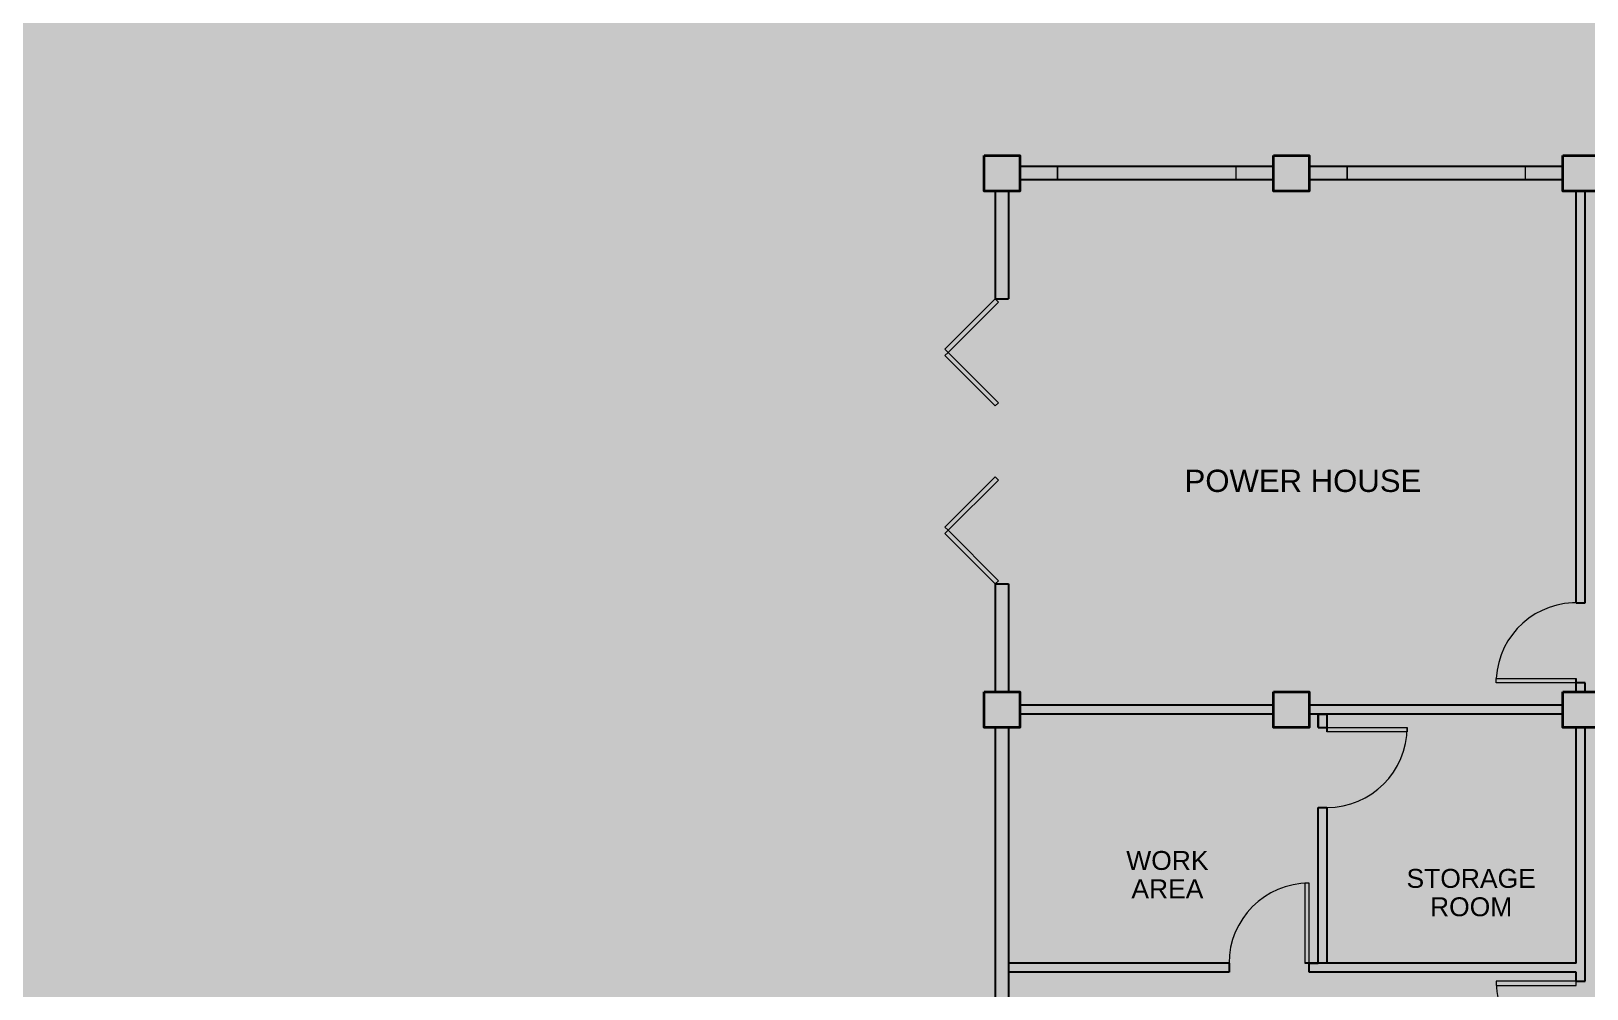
# Model space of a CAD drawing. Header units: millimetres. Extents: x -60 to 576, y -39 to 287.
# Drawn here: x 121.01 to 138.48, y 135.4 to 146.16 of the extents above; entities that cross this region are included whole.
import ezdxf

# ---------------------------------------------------------------- set-up
doc = ezdxf.new("R2010")
doc.units = ezdxf.units.MM
doc.header["$MEASUREMENT"] = 0
doc.layers.add('label', color=7, linetype='Continuous')
doc.layers.add('M-AC-TEXT', color=7, linetype='Continuous')
doc.styles.add('ar-dim-axis', font='romans.shx', dxfattribs={"width": 0.8})
doc.styles.add('OIP FONT', font='GOTHIC.TTF', dxfattribs={"height": 150})
doc.styles.add('SWISSLT175', font='swissl.ttf', dxfattribs={"height": 0.175})
doc.dimstyles.new('ar-dim-axis', dxfattribs={"dimtxt": 350, "dimasz": 250, "dimexe": 75, "dimexo": 75, "dimgap": 200, "dimtad": 1, "dimdec": 0, "dimzin": 12, "dimdsep": 46, "dimtxsty": 'ar-dim-axis', "dimblk": 'ARCHTICK', "dimcen": 120, "dimclrd": 11, "dimclre": 8, "dimclrt": 4, "dimadec": 0, "dimazin": 3, "dimtm": 1, "dimtfac": 1, "dimtdec": 0, "dimtix": 1, "dimtmove": 2, "dimatfit": 3, "dimldrblk": 'ARCHTICK', "dimfxl": 1, "dimtolj": 1, "dimtzin": 0, "dimarcsym": 1})

# ---------------------------------------------------------------- blocks, each defined once
blk = doc.blocks.new('_ARCHTICK')
at = {"color": 0, "linetype": 'ByBlock', "const_width": 0.15}
blk.add_lwpolyline([(-0.5, -0.5), (0.5, 0.5)], dxfattribs=at)

msp = doc.modelspace()

# ---------------------------------------------------------------- linework, layer by layer
at = {"color": 8, "lineweight": 25}
for p, q in [((134.959, 144.64), (132.109, 144.64)), ((134.959, 144.49), (132.109, 144.49)), ((138.209, 144.64), (135.359, 144.64)), ((138.209, 144.49), (135.359, 144.49)), ((131.834, 144.363), (131.834, 143.151)), ((131.834, 144.363), (131.834, 143.151)), ((131.984, 144.363), (131.984, 143.151)), ((138.359, 139.738), (138.359, 144.363)), ((138.459, 139.738), (138.459, 144.363)), ((131.834, 143.151), (131.984, 143.151)), ((131.834, 139.951), (131.834, 138.738)), ((131.834, 139.951), (131.834, 138.738)), ((131.834, 139.951), (131.984, 139.951)), ((131.984, 139.951), (131.984, 138.738)), ((138.359, 138.738), (138.359, 138.888)), ((138.459, 138.838), (138.359, 138.838)), ((138.459, 138.738), (138.459, 138.838)), ((134.959, 138.588), (132.109, 138.588)), ((138.209, 138.588), (135.359, 138.588)), ((134.959, 138.488), (132.109, 138.488)), ((138.209, 138.488), (135.359, 138.488)), ((135.459, 138.488), (135.559, 138.488)), ((135.459, 138.338), (135.459, 138.488)), ((135.459, 138.488), (135.459, 138.338)), ((135.559, 138.488), (135.559, 138.288)), ((131.834, 138.338), (131.834, 132.738)), ((131.984, 138.338), (131.984, 132.738)), ((135.459, 138.338), (135.559, 138.338)), ((138.359, 135.688), (138.359, 138.338)), ((138.459, 135.488), (138.459, 138.338)), ((135.459, 135.688), (135.459, 137.438)), ((135.459, 137.438), (135.559, 137.438)), ((135.559, 137.438), (135.559, 135.688)), ((134.459, 135.688), (131.984, 135.688)), ((134.459, 135.588), (131.984, 135.588)), ((134.459, 135.688), (134.459, 135.588)), ((138.359, 135.688), (135.309, 135.688)), ((135.359, 135.688), (135.459, 135.688)), ((135.359, 135.588), (135.359, 135.688)), ((138.359, 135.588), (135.359, 135.588)), ((138.359, 135.488), (138.359, 135.588)), ((138.359, 135.488), (138.459, 135.488))]:
    msp.add_line(p, q, dxfattribs=at)
at = {"color": 8, "lineweight": 9}
for p, q in [((132.534, 144.64), (132.534, 144.49)), ((134.534, 144.64), (134.534, 144.49)), ((136.784, 144.64), (135.784, 144.64)), ((135.784, 144.64), (135.784, 144.49)), ((136.784, 144.64), (137.784, 144.64)), ((137.784, 144.64), (137.784, 144.49))]:
    msp.add_line(p, q, dxfattribs=at)
at = {"color": 8, "lineweight": -2}
msp.add_line((138.359, 139.738), (138.459, 139.738), dxfattribs=at)
at = {"color": 8, "lineweight": 13}
for p, q in [((137.459, 138.888), (138.359, 138.888)), ((137.459, 138.838), (137.459, 138.888)), ((138.359, 138.838), (137.459, 138.838)), ((135.559, 138.338), (136.459, 138.338)), ((136.459, 138.288), (135.559, 138.288)), ((136.459, 138.338), (136.459, 138.288)), ((135.309, 136.588), (135.309, 135.688)), ((135.359, 136.588), (135.309, 136.588)), ((135.359, 135.688), (135.359, 136.588)), ((137.459, 135.488), (137.459, 135.438)), ((138.359, 135.488), (137.459, 135.488)), ((137.459, 135.438), (138.359, 135.438)), ((138.359, 135.438), (138.359, 135.488))]:
    msp.add_line(p, q, dxfattribs=at)
at = {"color": 8, "lineweight": 35}
for points in [[(131.709, 144.763), (132.109, 144.763), (132.109, 144.363), (131.709, 144.363)], [(134.959, 144.763), (135.359, 144.763), (135.359, 144.363), (134.959, 144.363)], [(138.209, 144.763), (138.609, 144.763), (138.609, 144.363), (138.209, 144.363)], [(131.709, 138.738), (132.109, 138.738), (132.109, 138.338), (131.709, 138.338)], [(134.959, 138.738), (135.359, 138.738), (135.359, 138.338), (134.959, 138.338)], [(138.209, 138.738), (138.609, 138.738), (138.609, 138.338), (138.209, 138.338)]]:
    msp.add_lwpolyline(points, close=True, dxfattribs=at)
at = {"color": 8, "lineweight": 9}
for points in [[(132.534, 144.64), (134.534, 144.64), (134.534, 144.49), (132.534, 144.49)], [(135.784, 144.64), (137.784, 144.64), (137.784, 144.49), (135.784, 144.49)]]:
    msp.add_lwpolyline(points, close=True, dxfattribs=at)
at = {"color": 8, "lineweight": 13}
for points in [[(131.869, 143.115), (131.834, 143.151), (131.268, 142.585), (131.304, 142.55)], [(131.869, 141.984), (131.834, 141.949), (131.268, 142.514), (131.304, 142.55)], [(131.869, 141.117), (131.834, 141.153), (131.268, 140.587), (131.304, 140.552)], [(131.869, 139.986), (131.834, 139.951), (131.268, 140.516), (131.304, 140.552)]]:
    msp.add_lwpolyline(points, close=True, dxfattribs=at)
for centre, radius, start, end in [((138.359, 138.838), 0.901, 86.8202, 176.8202), ((135.559, 138.338), 0.9, 270, 0), ((135.359, 135.688), 0.9, 90, 180), ((138.359, 135.488), 0.9, 181.5911, 271.5911)]:
    msp.add_arc(centre, radius, start, end, dxfattribs=at)

# ---------------------------------------------------------------- texts
at = {"layer": 'label', "color": 8, "lineweight": -2, "ltscale": 0.4, "attachment_point": 5, "line_spacing_factor": 0.9, "style": 'SWISSLT175'}
for s, insert, char_height in [('POWER HOUSE', (135.289, 141.106), 0.25), ('WORK\\PAREA', (133.767, 136.684), 0.2125), ('STORAGE\\PROOM', (137.178, 136.481), 0.2125)]:
    msp.add_mtext(s, dxfattribs=dict(at, insert=insert, char_height=char_height))

# ---------------------------------------------------------------- leaders
at = {"layer": 'M-AC-TEXT', "annotation_type": 0, "has_hookline": 1, "hookline_direction": 1, "text_width": 1.46}
for points in [[(148.895, 142.337), (148.768, 142.585), (148.392, 142.586)], [(169.343, 139.101), (169.216, 139.349), (168.84, 139.35)], [(243.995, 135.962), (243.869, 136.21), (243.493, 136.211)], [(262.788, 128.199), (262.661, 128.447), (262.285, 128.448)], [(166.31, 118.625), (166.183, 118.873), (165.807, 118.875)], [(142.117, 115.788), (141.991, 116.036), (141.615, 116.037)], [(243.997, 107.208), (243.87, 107.456), (243.494, 107.457)], [(272.48, 105.184), (272.353, 105.432), (271.977, 105.433)], [(244.001, 135.904), (243.874, 135.656), (243.498, 135.657)]]:
    msp.add_leader(points, dimstyle='ar-dim-axis', override={"dimtxt": 150, "dimasz": 150, "dimgap": 200, "dimtad": 0, "dimtih": 1, "dimtoh": 1, "dimtxsty": 'OIP FONT', "dimclrd": 256, "dimclre": 256, "dimclrt": 256, "dimfxl": 0.2, "dimfxlon": 1, "dimlwd": 65535, "dimlwe": 65535}, dxfattribs=at)

doc.saveas('drawing.dxf')
